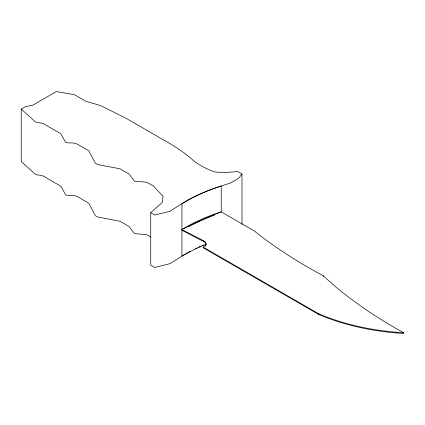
<?xml version="1.0" encoding="UTF-8"?>
<svg xmlns="http://www.w3.org/2000/svg" width="425" height="425" viewBox="0 0 425 425"><rect width="100%" height="100%" fill="white"/><g stroke="black" fill="none" stroke-linecap="round" stroke-linejoin="round"><path stroke-width="0.64" d="M241.995 174.016L238.632 178.335L230.642 182.952L221.234 186.001A152.092 87.81 0 0 0 181.942 203.702L169.915 211.236L154.774 215.018L150.732 212.686L162.238 202.481L163.072 196.419L153.664 186.192L146.71 182.182L134.497 181.204L129.078 174.053L119.999 168.81L97.569 164.512L95.386 163.253L88.772 150.774L76.851 143.889L73.583 143.023L65.891 142.731L60.764 133.716L42.962 123.436L35.62 122.087L21.25 109.082L25.686 106.521L32.783 105.172L56.398 91.54L74.561 94.775L85.823 101.277L100.497 105.565L125.449 117.927L163.232 139.74A211.193 121.933 0 0 1 190.453 157.914A73.1 42.203 0 0 0 214.795 171.966L224.474 172.683L237.681 171.525L241.995 174.016L241.995 224.464M203.729 240.858A7.018 4.053 0 0 1 203.246 247.122L203.246 247.817L318.702 314.473A171.663 99.11 0 0 0 403.75 333.46L403.75 332.759A495.794 286.243 0 0 1 323.244 275.74A525.385 303.328 0 0 1 254.293 230.961L221.234 211.873A152.092 87.81 0 0 0 181.942 229.574L203.729 240.858L203.729 241.559A7.018 4.053 0 0 1 206.056 244.752M181.942 230.27L203.729 241.559M203.246 247.122L318.702 313.777A171.663 99.11 0 0 0 403.75 332.759M150.987 237.086L146.71 234.616L134.497 233.644L129.078 226.493L119.999 221.25L97.569 216.947L95.386 215.688L88.772 203.208L76.851 196.323L73.583 195.458L65.891 195.171L60.764 186.15L42.962 175.876L35.62 174.526L21.25 161.521L21.25 109.082M323.244 275.74L323.244 276.441M318.702 313.777L318.702 314.473M150.732 212.686L150.732 265.126L154.774 267.458L169.915 263.67L181.942 256.142A152.092 87.81 0 0 1 184.811 254.389M181.942 229.574A430.876 248.763 0 0 1 221.234 211.873L221.234 186.001A165.798 95.726 0 0 0 181.942 203.702L181.942 256.142A202.194 116.737 0 0 1 206.183 244.178M205.934 245.347A7.018 4.053 0 0 1 205.663 245.921M185.295 254.102A152.092 87.81 0 0 1 187.76 252.689M188.259 252.407A152.092 87.81 0 0 1 190.278 251.303M195.473 248.636A152.092 87.81 0 0 1 197.072 247.865M198.146 247.355A152.092 87.81 0 0 1 200.324 246.357M201.976 245.623A152.092 87.81 0 0 1 203.649 244.901M188.461 226.668A202.194 116.737 0 0 1 190.517 225.595M191.038 225.33A202.194 116.737 0 0 1 203.952 219.263M204.505 219.024A202.194 116.737 0 0 1 210.147 216.692M210.72 216.463A202.194 116.737 0 0 1 214.179 215.124"/></g></svg>
